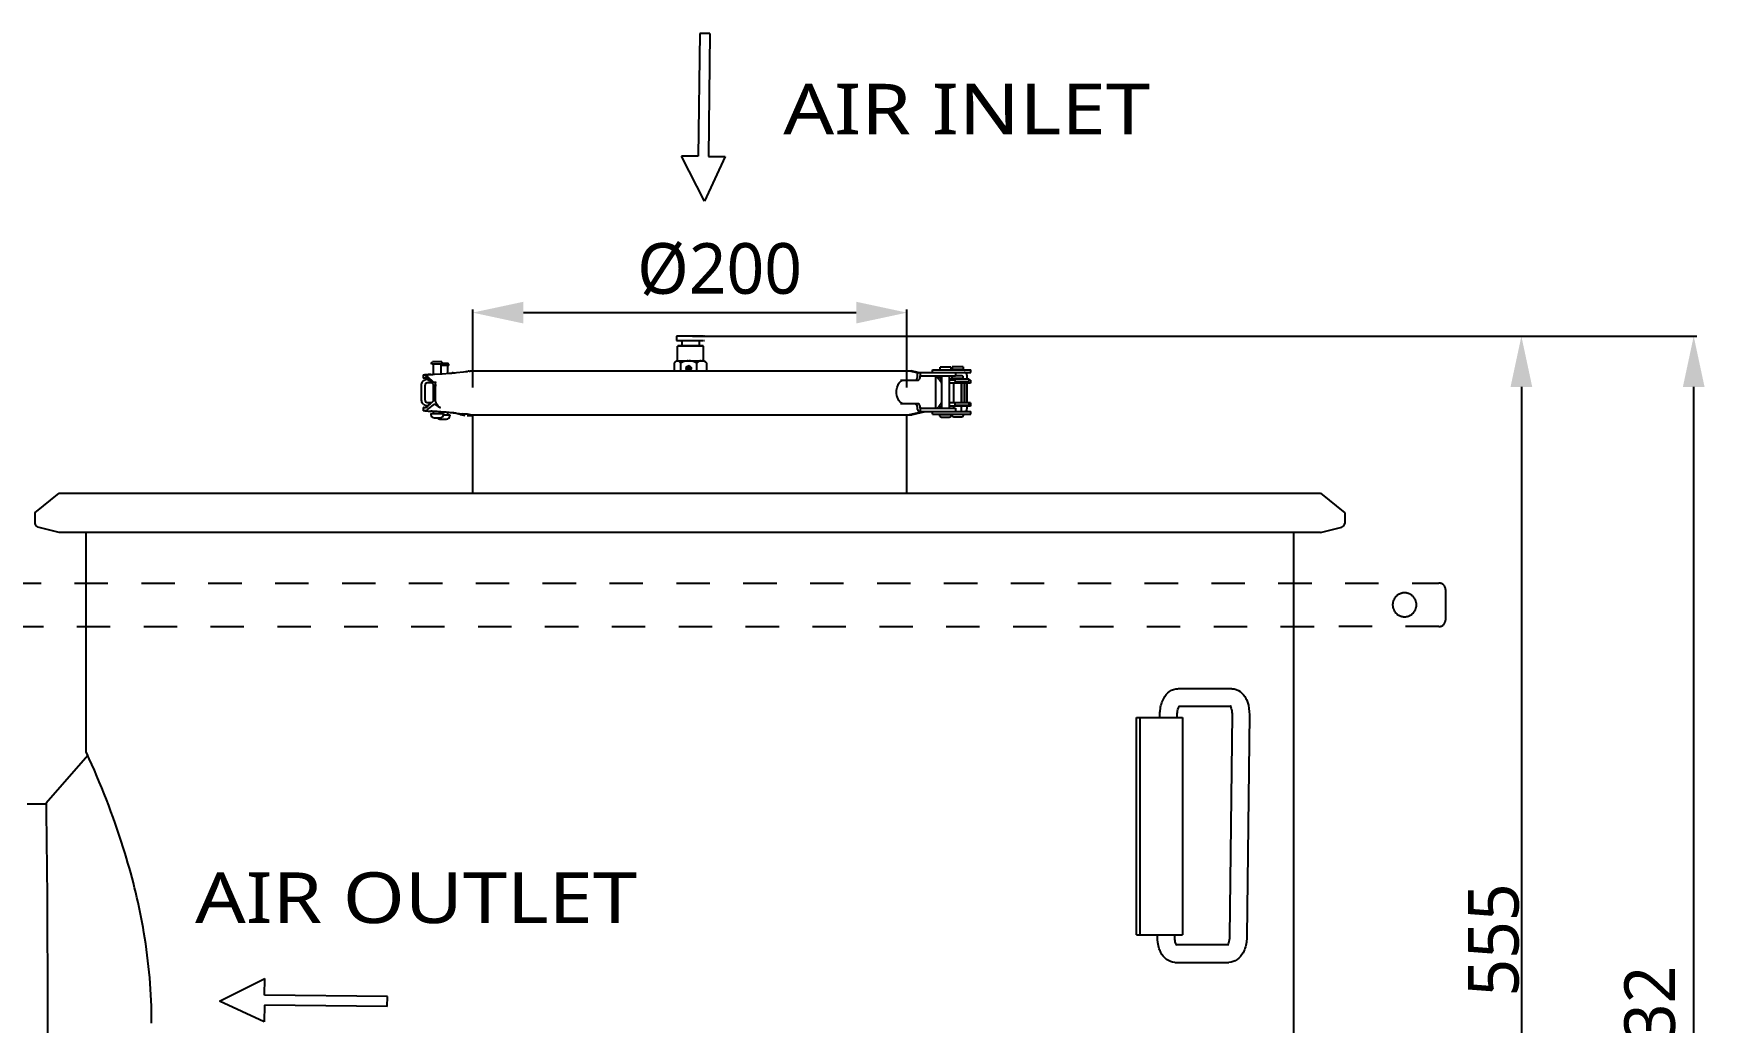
# Model space of a CAD drawing. Header units: millimetres. Extents: x 0 to 2800, y 0 to 1980.
# Drawn here: x 506 to 1276, y 464 to 919 of the extents above; entities that cross this region are included whole.
import ezdxf
from ezdxf.enums import TextEntityAlignment as Align

# ---------------------------------------------------------------- set-up
doc = ezdxf.new("R2010")
doc.units = ezdxf.units.MM
doc.header["$LTSCALE"] = 154
doc.header["$PDMODE"] = 3
doc.header["$PDSIZE"] = 8
doc.linetypes.add('DOT', pattern=[0.2, 0.1, -0.1])
doc.layers.get('0').update_dxf_attribs({"linetype": 'CONTINUOUS'})
doc.layers.get('Defpoints').update_dxf_attribs({"linetype": 'CONTINUOUS'})
doc.styles.get("Standard").update_dxf_attribs({"font": 'msjhl.ttc'})
doc.dimstyles.new('DIMSTYLE_3', dxfattribs={"dimtxt": 23.333333, "dimasz": 23.333333, "dimexe": 1.5, "dimexo": 1, "dimgap": 0.875, "dimtad": 1, "dimdsep": 46, "dimtxsty": 'Standard', "dimblk": '_FILLED', "dimblk1": '_FILLED', "dimblk2": '_FILLED', "dimcen": 0.09, "dimazin": 2, "dimtp": 0.01, "dimtm": 0.01, "dimtfac": 1, "dimtofl": 0, "dimtmove": 0, "dimatfit": 3, "dimldrblk": '_FILLED', "dimfxl": 1, "dimtolj": 1, "dimarcsym": 0})
doc.dimstyles.new('DIMSTYLE_4', dxfattribs={"dimtxt": 23.333333, "dimasz": 23.333333, "dimexe": 1.5, "dimexo": 1, "dimgap": 0.875, "dimtad": 1, "dimdec": 0, "dimdsep": 46, "dimtxsty": 'Standard', "dimblk": '_FILLED', "dimblk1": '_FILLED', "dimblk2": '_FILLED', "dimcen": 0.09, "dimazin": 2, "dimtp": 0.01, "dimtm": 0.01, "dimtfac": 1, "dimtdec": 0, "dimtofl": 0, "dimtmove": 0, "dimatfit": 3, "dimldrblk": '_FILLED', "dimfxl": 1, "dimtolj": 1, "dimarcsym": 0})

# ---------------------------------------------------------------- blocks, each defined once
blk = doc.blocks.new('_FILLED')
at = {"color": 0, "linetype": 'ByBlock'}
blk.add_solid([(0, 0), (-1, 0.214), (-1, -0.214)], dxfattribs=at)
blk = doc.blocks.new('*D108')
at = {"color": 0, "linetype": 'Continuous', "lineweight": -2}
for p, q in [((815.02, 779.49), (1272.42, 779.49)), ((1270.92, 171.02), (1270.92, 756.15)), ((1103.2, 147.69), (1272.42, 147.69))]:
    blk.add_line(p, q, dxfattribs=at)
at = {"layer": 'Defpoints', "color": 0}
for p in [(814.02, 779.49), (1270.92, 779.49), (1102.2, 147.69)]:
    blk.add_point(p, dxfattribs=at)
at = {"color": 0, "linetype": 'ByBlock', "lineweight": -2, "xscale": 23.3333333333, "yscale": 23.3333333333, "zscale": 23.3333333333}
for p, rotation in [((1270.92, 779.49), 90), ((1270.92, 147.69), 270)]:
    blk.add_blockref('_FILLED', p, dxfattribs=dict(at, rotation=rotation))
at = {"color": 0, "insert": (1238.94, 463.66), "char_height": 23.333, "attachment_point": 2, "rotation": 90, "line_spacing_factor": 0.9}
blk.add_mtext('\\A1;632', dxfattribs=at)
blk = doc.blocks.new('*D110')
at = {"color": 0, "linetype": 'Continuous', "lineweight": -2}
for p, q in [((708.59, 755.89), (708.59, 791.87)), ((731.93, 790.37), (885.26, 790.37)), ((908.59, 755.89), (908.59, 791.87))]:
    blk.add_line(p, q, dxfattribs=at)
at = {"layer": 'Defpoints', "color": 0}
for p in [(908.59, 790.37), (708.59, 754.89), (908.59, 754.89)]:
    blk.add_point(p, dxfattribs=at)
at = {"color": 0, "linetype": 'ByBlock', "lineweight": -2, "xscale": 23.3333333333, "yscale": 23.3333333333, "zscale": 23.3333333333, "rotation": 180}
blk.add_blockref('_FILLED', (708.59, 790.37), dxfattribs=at)
at = {"color": 0, "linetype": 'ByBlock', "lineweight": -2, "xscale": 23.3333333333, "yscale": 23.3333333333, "zscale": 23.3333333333}
blk.add_blockref('_FILLED', (908.59, 790.37), dxfattribs=at)
at = {"color": 0, "insert": (822.33, 822.36), "char_height": 23.333, "attachment_point": 2, "line_spacing_factor": 0.9}
blk.add_mtext('\\A1;%%c200', dxfattribs=at)
blk = doc.blocks.new('ARROW_4_BL0', base_point=(880.3, 869.29))
at = {"color": 7, "linetype": 'Continuous'}
for p, q in [((878.64, 907.94), (877.96, 851.4)), ((883.31, 907.88), (878.64, 907.94)), ((883.31, 907.88), (882.64, 851.34)), ((877.96, 851.4), (870.3, 851.49)), ((880.79, 830.65), (870.3, 851.49)), ((890.3, 851.25), (880.79, 830.65)), ((882.64, 851.34), (890.3, 851.25))]:
    blk.add_line(p, q, dxfattribs=at)
blk = doc.blocks.new('ARROW_4_BL1', base_point=(696.14, 462.89))
at = {"color": 7, "linetype": 'Continuous'}
for p, q in [((657.49, 462.4), (678.33, 472.89)), ((678.24, 465.23), (678.33, 472.89)), ((678.09, 452.89), (657.49, 462.4)), ((734.78, 464.55), (678.24, 465.23)), ((734.73, 459.88), (734.78, 464.55)), ((678.18, 460.55), (678.09, 452.89)), ((734.73, 459.88), (678.18, 460.55))]:
    blk.add_line(p, q, dxfattribs=at)
blk = doc.blocks.new('*D181')
at = {"color": 0, "linetype": 'Continuous', "lineweight": -2}
for p, q in [((809.88, 779.49), (1193.06, 779.49)), ((1191.56, 756.15), (1191.56, 246.97)), ((1094.32, 223.63), (1193.06, 223.63))]:
    blk.add_line(p, q, dxfattribs=at)
at = {"layer": 'Defpoints', "color": 0}
for p in [(808.88, 779.49), (1093.32, 223.63), (1191.56, 223.63)]:
    blk.add_point(p, dxfattribs=at)
at = {"color": 0, "linetype": 'ByBlock', "lineweight": -2, "xscale": 23.3333333333, "yscale": 23.3333333333, "zscale": 23.3333333333}
for p, rotation in [((1191.56, 779.49), 90), ((1191.56, 223.63), 270)]:
    blk.add_blockref('_FILLED', p, dxfattribs=dict(at, rotation=rotation))
at = {"color": 0, "insert": (1178.82, 501.56), "char_height": 23.3333, "attachment_point": 5, "rotation": 90}
blk.add_mtext('\\A1;\\A1;555', dxfattribs=at)

msp = doc.modelspace()

# ---------------------------------------------------------------- linework, layer by layer
at = {"linetype": 'Continuous'}
for p, q in [((802.442, 777.4856), (802.4781, 777.4856)), ((802.5034, 779.4856), (802.5034, 777.4856)), ((802.5341, 779.4856), (802.5098, 779.4856)), ((802.5098, 777.4856), (802.5341, 777.4856)), ((802.6152, 779.4856), (802.5813, 779.4856)), ((802.5813, 777.4856), (802.6152, 777.4856)), ((802.7209, 779.4856), (802.6777, 779.4856)), ((802.6777, 777.4856), (802.7209, 777.4856)), ((814.9638, 779.4856), (802.7985, 779.4856)), ((802.7985, 777.4856), (814.9638, 777.4856)), ((815.0836, 779.4856), (815.0407, 779.4856)), ((815.0407, 777.4856), (815.0836, 777.4856)), ((815.179, 779.4856), (815.1455, 779.4856)), ((815.1455, 777.4856), (815.179, 777.4856)), ((815.3145, 779.4856), (815.2534, 779.4856)), ((815.2534, 777.4856), (815.3145, 777.4856)), ((802.8784, 768.1856), (802.8784, 774.9856)), ((814.8784, 774.9856), (802.8784, 774.9856)), ((803.0785, 775.1856), (814.6784, 775.1856)), ((804.8784, 776.9856), (804.8784, 775.1856)), ((812.8784, 776.9856), (812.8784, 775.1856)), ((814.8784, 768.1856), (814.8784, 774.9856)), ((689.698, 766.9243), (689.7901, 767.3436)), ((689.698, 766.6856), (689.698, 766.9243)), ((694.6979, 766.6856), (689.7036, 766.6856)), ((689.7901, 767.3436), (690.0495, 767.6856)), ((694.3416, 767.6856), (690.0543, 767.6856)), ((690.398, 766.6856), (690.398, 762.0054)), ((690.9642, 762.0053), (694.6044, 762.249)), ((693.998, 766.6856), (693.998, 762.208)), ((697.6752, 766.0141), (694.0197, 766.0141)), ((694.6058, 767.3436), (694.3464, 767.6856)), ((694.6044, 762.249), (698.0489, 762.4839)), ((694.698, 766.9243), (694.6058, 767.3436)), ((697.3221, 767.0141), (694.6782, 767.0141)), ((694.698, 766.6856), (694.698, 766.9243)), ((696.9752, 766.0141), (696.9752, 762.4839)), ((697.5831, 766.6721), (697.3236, 767.0141)), ((697.6752, 766.2529), (697.5831, 766.6721)), ((697.6752, 766.0141), (697.6752, 766.2529)), ((697.8203, 762.47), (698.7319, 762.5441)), ((698.8207, 762.5351), (699.0237, 762.5484)), ((699.5684, 762.6165), (705.8453, 763.3027)), ((705.646, 763.2825), (705.481, 763.263)), ((705.8453, 763.3027), (705.9863, 763.3085)), ((707.5289, 763.4982), (910.9359, 763.4982)), ((801.4314, 767.1861), (801.4314, 763.4982)), ((802.5729, 768.1856), (815.384, 768.1856)), ((804.3486, 767.1861), (804.3486, 763.4982)), ((811.7956, 763.4982), (811.7956, 767.1861)), ((815.384, 768.1856), (815.9327, 767.6369)), ((816.3254, 767.1861), (816.3254, 763.4982)), ((909.6404, 763.4982), (913.7418, 762.5843)), ((913.7824, 762.779), (910.5265, 763.4982)), ((913.9247, 762.8407), (937.9866, 762.8407)), ((914.7437, 762.8292), (914.7437, 761.3292)), ((920.2904, 762.8292), (920.2904, 764.0407)), ((920.2904, 764.0407), (937.9866, 764.0407)), ((923.7904, 765.1907), (923.7904, 764.0907)), ((928.144, 765.2407), (923.8819, 765.2407)), ((928.7903, 765.1907), (928.144, 765.2407)), ((928.7904, 765.1907), (928.7904, 764.0907)), ((929.5718, 765.4407), (929.4866, 765.3907)), ((929.4866, 765.3907), (929.4866, 764.2907)), ((929.5718, 764.2407), (929.4866, 764.2907)), ((933.5501, 765.4407), (929.5718, 765.4407)), ((933.5501, 764.2407), (929.5718, 764.2407)), ((930.9608, 762.8407), (930.9608, 761.3292)), ((934.4866, 765.3907), (933.5501, 765.4407)), ((934.4866, 764.2907), (933.5501, 764.2407)), ((934.4866, 765.3907), (934.4866, 764.2907)), ((937.9866, 762.8407), (937.9866, 764.0407)), ((685.0446, 750.0356), (685.0446, 757.0356)), ((685.947, 760.1403), (685.947, 761.7403)), ((686.0658, 761.7356), (686.7063, 761.7356)), ((686.6758, 760.1356), (686.0658, 760.1356)), ((686.6322, 750.0356), (686.6322, 757.0356)), ((686.755, 761.7359), (686.7063, 761.7356)), ((691.4664, 756.2356), (687.4138, 760.4608)), ((687.5605, 761.1228), (690.6726, 758.1432)), ((688.6884, 758.9358), (687.6203, 759.6588)), ((689.8468, 758.0356), (687.6245, 758.0356)), ((689.2552, 761.8926), (688.7791, 761.8632)), ((690.398, 757.3496), (690.398, 749.6313)), ((691.4389, 758.2029), (691.4343, 758.4346)), ((691.4664, 750.4273), (691.4664, 756.4438)), ((905.6476, 759.3292), (913.829, 759.3292)), ((913.4622, 761.3292), (913.4622, 761.8292)), ((915.5406, 761.3292), (930.9608, 761.3292)), ((921.7317, 760.8292), (921.7317, 746.8292)), ((922.1245, 760.9364), (921.7726, 761.0141)), ((924.5404, 761.3292), (924.5404, 746.3292)), ((928.0404, 761.3292), (928.0404, 746.3292)), ((928.0404, 759.8407), (937.1127, 759.8407)), ((930.5826, 759.3163), (928.0404, 759.3163)), ((937.8003, 757.8163), (928.0404, 757.8163)), ((929.3003, 761.1907), (929.3003, 760.0907)), ((929.355, 760.0407), (929.3003, 760.0907)), ((933.9055, 760.0407), (929.355, 760.0407)), ((930.0503, 757.8163), (930.0503, 749.0407)), ((930.5826, 759.3163), (930.5826, 758.6407)), ((930.5826, 758.6407), (937.1375, 758.6407)), ((933.9055, 761.2407), (931.0372, 761.2407)), ((933.5503, 757.8163), (933.5503, 749.0407)), ((933.7366, 757.8163), (933.7366, 749.0407)), ((934.3003, 761.1907), (933.9055, 761.2407)), ((934.3003, 760.0907), (933.9055, 760.0407)), ((934.3003, 761.1907), (934.3003, 760.0907)), ((934.9881, 757.8163), (934.9881, 749.0407)), ((936.1343, 749.4296), (936.1343, 757.8163)), ((936.1884, 761.6407), (936.1884, 759.8407)), ((936.1884, 757.8163), (936.1884, 749.0407)), ((937.8003, 759.3163), (937.1349, 759.3163)), ((937.1375, 759.8407), (937.1375, 758.6407)), ((937.8003, 759.3163), (937.8003, 757.8163)), ((685.9401, 745.1309), (685.9401, 746.7309)), ((686.0589, 746.7356), (686.7029, 746.7356)), ((687.4755, 747.1625), (689.3579, 748.6109)), ((691.4664, 750.6356), (687.4986, 746.9062)), ((687.4986, 746.9062), (687.4986, 746.7512)), ((687.6245, 749.0356), (689.7641, 749.0356)), ((690.8121, 748.2121), (687.6264, 745.6936)), ((913.829, 748.3292), (905.6476, 748.3292)), ((928.0404, 749.0407), (937.1369, 749.0407)), ((930.5826, 748.8163), (928.0404, 748.8163)), ((937.8003, 747.3163), (928.0404, 747.3163)), ((930.0503, 747.3163), (930.0503, 746.3292)), ((930.5826, 748.8163), (930.5826, 747.8407)), ((930.5826, 747.8407), (937.1375, 747.8407)), ((933.5503, 747.3163), (933.5503, 744.8407)), ((936.1884, 747.3163), (936.1884, 746.0407)), ((937.8003, 748.8163), (937.1349, 748.8163)), ((937.1375, 749.0407), (937.1375, 747.8407)), ((937.8003, 748.8163), (937.8003, 747.3163)), ((686.6929, 745.1356), (686.0589, 745.1356)), ((689.298, 743.9856), (689.298, 743.4856)), ((689.298, 743.9856), (695.0863, 743.9856)), ((690.398, 745.0096), (690.398, 743.9856)), ((690.798, 741.9856), (693.598, 741.9856)), ((693.7752, 741.3141), (696.5666, 741.3141)), ((693.998, 744.6634), (693.998, 743.9856)), ((695.083, 743.3141), (698.0553, 743.3141)), ((695.098, 743.9856), (695.098, 743.4856)), ((697.8229, 744.3963), (696.9272, 744.4632)), ((696.9752, 744.4632), (696.9752, 743.3141)), ((698.0752, 743.3141), (698.0752, 742.8141)), ((698.2677, 744.3732), (699.0609, 744.3184)), ((699.6104, 744.2435), (704.1144, 743.7139)), ((702.7521, 743.5318), (701.0167, 743.9271)), ((708.2673, 742.8814), (706.0874, 742.8814)), ((707.5257, 743.3729), (910.8323, 743.3729)), ((708.2815, 742.8849), (708.2673, 742.8814)), ((708.2827, 743.3729), (708.2827, 742.8846)), ((708.5921, 707.2369), (708.5921, 743.3729)), ((908.592, 707.2369), (908.592, 743.3729)), ((915.8891, 744.7653), (909.6404, 743.3729)), ((910.5265, 743.3729), (917.1195, 744.8292)), ((913.4622, 745.8292), (913.4622, 746.3292)), ((914.3165, 744.8292), (937.9866, 744.8407)), ((914.7437, 746.3292), (914.7437, 744.8292)), ((915.5406, 746.3292), (930.9608, 746.3292)), ((920.2904, 743.6407), (920.2904, 744.8292)), ((920.2904, 743.6407), (937.9866, 743.6407)), ((923.5404, 743.2407), (923.5404, 743.3907)), ((923.6361, 743.4407), (928.9703, 743.4407)), ((924.5404, 742.2407), (928.0403, 742.2407)), ((928.9703, 743.4407), (929.0403, 743.3907)), ((929.0404, 743.2407), (929.0404, 743.3907)), ((929.2366, 743.4407), (929.2366, 743.5907)), ((930.2525, 742.4407), (933.7208, 742.4407)), ((930.9608, 746.3292), (930.9608, 744.8407)), ((933.5503, 746.3384), (933.8969, 746.3407)), ((934.7366, 743.4407), (934.7366, 743.5907)), ((937.9866, 743.6407), (937.9866, 744.8407)), ((518.1004, 707.2369), (1099.0838, 707.2369)), ((506.9921, 698.1221), (506.9921, 693.3413)), ((1110.1921, 698.1221), (1110.1921, 693.3413)), ((518.1004, 689.1343), (508.3514, 691.5961)), ((1099.0838, 689.1343), (518.1004, 689.1343)), ((530.5921, 588.1856), (530.5921, 689.1856)), ((1086.5921, 689.1856), (1086.5921, 241.6856)), ((1099.0838, 689.1343), (1108.8328, 691.5961)), ((1058.2173, 617.2364), (1033.4174, 617.2364)), ((1034.0259, 609.2371), (1058.1269, 609.2371)), ((1014.2943, 603.973), (1035.4392, 603.973)), ((1014.2943, 503.973), (1014.2943, 603.973)), ((1015.9275, 503.973), (1015.9275, 603.973)), ((1025.0461, 603.9782), (1025.0608, 605.2826)), ((1033.0465, 603.973), (1033.0603, 605.1923)), ((1035.4392, 603.973), (1035.4392, 503.973)), ((1058.3032, 605.2826), (1057.1509, 503.2917)), ((1066.3027, 605.1923), (1065.1503, 503.2013)), ((531.3867, 586.4341), (512.0907, 564.5068)), ((530.6827, 587.9932), (530.5921, 588.1856)), ((531.402, 586.4), (530.5921, 588.1856)), ((531.402, 586.4), (530.9532, 587.398)), ((503.465, 564.1856), (512.0907, 564.1856)), ((512.0907, 564.5068), (512.1054, 563.6373)), ((1014.2943, 503.973), (1035.4392, 503.973)), ((1023.9085, 503.2917), (1023.9164, 503.991)), ((1031.908, 503.2013), (1031.9167, 503.973)), ((1056.8842, 499.2468), (1032.7357, 499.2468)), ((1031.9939, 491.2475), (1056.7938, 491.2475))]:
    msp.add_line(p, q, dxfattribs=at)
for p, q in [((506.9921, 698.1221), (518.1004, 707.2369)), ((1099.0838, 707.2369), (1110.1921, 698.1221))]:
    msp.add_line(p, q)
at = {"linetype": 'DOT'}
for p, q in [((463.6193, 665.8563), (1153.6105, 665.8563)), ((1156.6104, 662.8563), (1156.6104, 648.8563)), ((495.4688, 645.8563), (1096.5921, 645.8563)), ((1153.6105, 645.8563), (1096.5921, 645.8563))]:
    msp.add_line(p, q, dxfattribs=at)
at = {"linetype": 'Continuous'}
for points in [[(698.7319, 762.5441), (699.6743, 762.6322), (700.5104, 762.7195)], [(688.7791, 761.8632), (688.0489, 761.8241), (687.3184, 761.7921), (686.5877, 761.7672), (686.3329, 761.7602)], [(687.4138, 760.4608), (687.426, 760.4904), (687.439, 760.5127), (687.4528, 760.5275), (687.4673, 760.5349), (687.4825, 760.5349), (687.4986, 760.5275)], [(687.4503, 761.2343), (687.4622, 761.2216), (687.4743, 761.209), (687.4863, 761.1964), (687.4985, 761.184), (687.5108, 761.1716), (687.5231, 761.1593), (687.5355, 761.1471), (687.548, 761.1349)], [(687.2133, 746.7713), (687.2194, 746.7735), (687.2317, 746.778)], [(687.2317, 746.778), (687.2825, 746.7952), (687.3082, 746.8047), (687.327, 746.8133), (687.3422, 746.8217), (687.3537, 746.83)], [(687.4755, 747.1625), (687.4593, 747.1497), (687.4432, 747.1369), (687.4273, 747.1239), (687.4115, 747.1109), (687.3959, 747.0979), (687.3804, 747.0847), (687.3651, 747.0715), (687.3499, 747.0582)], [(687.3537, 746.83), (687.3778, 746.8329), (687.3999, 746.838), (687.4201, 746.8451), (687.4391, 746.8559), (687.456, 746.8688), (687.468, 746.8789), (687.4739, 746.8846), (687.4748, 746.8874), (687.4705, 746.8874)], [(688.8809, 748.2055), (688.9667, 748.2846), (689.106, 748.4069), (689.2515, 748.5273), (689.3579, 748.6109)], [(936.1289, 749.3323), (936.1297, 749.3106), (936.13, 749.2887), (936.1297, 749.2665), (936.1289, 749.2438), (936.1276, 749.2208), (936.1258, 749.1987), (936.1237, 749.1776), (936.1212, 749.1574), (936.1182, 749.1379)], [(686.5877, 745.1039), (687.3184, 745.0791), (688.0489, 745.0471)], [(687.6075, 745.6786), (687.5887, 745.6633), (687.57, 745.6479), (687.5515, 745.6323), (687.5332, 745.6166), (687.515, 745.6007), (687.4969, 745.5847), (687.4791, 745.5685), (687.4613, 745.5522)], [(688.0489, 745.0471), (688.7791, 745.0079), (689.2869, 744.9765)], [(701.0502, 744.0742), (699.9661, 744.1955), (698.8768, 744.3044), (697.8229, 744.3963)]]:
    msp.add_lwpolyline(points, dxfattribs=at)
for centre, radius, start, end in [((804.3784, 776.9856), 0.5, 0, 45), ((813.3784, 776.9856), 0.5, 135, 180), ((706.3203, 758.0663), 5.259, 97.3655649, 98.7582315), ((711.0387, 735.7293), 28.0128, 98.9446957, 99.7248305), ((709.6394, 744.5772), 19.055, 98.4186919, 98.924776), ((708.9245, 749.4127), 14.1669, 97.799152, 98.4217359), ((805.9896, 763.6485), 5.7699, 139.7681888, 142.1845978), ((805.0639, 764.4322), 4.557, 136.8918132, 139.7742618), ((804.4999, 764.9568), 3.7868, 134.9576727, 136.8547465), ((804.2032, 765.2532), 3.3674, 133.4178569, 134.9486028), ((810.2528, 755.4727), 13.1173, 115.6261255, 116.7502472), ((808.5874, 764.6785), 1.1928, 188.0402138, 196.7101238), ((808.0716, 761.8386), 6.3531, 92.5021729, 95.8550459), ((808.0708, 764.7124), 1.1232, 78.863687, 89.9342823), ((816.4156, 761.6162), 7.2366, 127.2682363, 129.6741875), ((814.058, 765.801), 2.3907, 80.4377155, 85.8834483), ((811.7673, 763.6485), 5.7699, 37.8154022, 40.2318112), ((914.4287, 761.9236), 0.9427, 134.4682758, 144.610923), ((934.9884, 761.6407), 1.2, 0, 90), ((687.6279, 757.0664), 2.5692, 94.4608219, 112.5135225), ((687.1604, 761.3262), 0.7176, 231.9092039, 235.2507153), ((684.65, 756.4338), 4.3655, 50.7023947, 52.0696511), ((684.8476, 758.8266), 3.5456, 42.7717662, 45.1528341), ((689.192, 761.9831), 2.8056, 230.6954717, 233.0145972), ((652.3687, 1330.132), 569.4353, 273.52948, 273.7140814), ((689.3093, 762.1392), 3.0009, 233.0194883, 235.7482154), ((712.3371, 760.0297), 20.9636, 184.3638822, 184.8465727), ((623.7999, 756.058), 67.6687, 0.8331228, 1.0564361), ((644.7433, 756.3501), 46.7232, 0.1149103, 0.8483905), ((909.1465, 761.3296), 4.3157, 357.8414709, 359.9948503), ((911.6668, 761.1756), 3.0804, 348.305501, 353.5444341), ((920.131, 756.4883), 4.5616, 44.9295024, 69.4356416), ((921.1342, 756.4612), 4.5831, 45.2155314, 77.4910742), ((921.5921, 756.4438), 4.6, 51.7915222, 77.5925815), ((687.6209, 749.9919), 2.5554, 224.7796509, 247.4037123), ((909.2112, 746.3338), 4.2509, 359.9382255, 9.3332485), ((920.144, 750.3595), 4.5353, 297.2703119, 308.4603819), ((921.1342, 750.4101), 4.5832, 295.4004075, 318.0973082), ((921.5921, 750.4273), 4.6, 296.88153, 308.2141886), ((686.6862, 740.2964), 4.8392, 88.8888033, 89.9206451), ((685.73, 747.3209), 2.4726, 305.9407133, 308.5589813), ((685.4741, 747.6425), 2.8836, 308.551539, 310.9856275), ((685.2348, 747.9185), 3.2488, 310.9796952, 313.2664397), ((690.798, 743.4856), 1.5, 180, 270), ((492.1638, -2257.0076), 3008.449, 86.0917395, 86.2195438), ((693.7752, 742.8141), 1.5, 213.6686288, 270), ((693.598, 743.4856), 1.5, 270, 0), ((696.5752, 742.8141), 1.5, 270, 0), ((924.5404, 743.2407), 1, 180, 270), ((928.0404, 743.2407), 1, 270, 0), ((930.2366, 743.4407), 1, 180, 270), ((933.7366, 743.4407), 1, 270, 0), ((934.9884, 746.0407), 1.2, 270, 0), ((508.7921, 693.3413), 1.8, 180, 255.8276623), ((1108.3921, 693.3413), 1.8, 284.1723377, 0), ((1054.971, 607.717), 2.9305, 27.2429712, 31.3366002), ((1050.8637, 606.0341), 7.379, 13.7500012, 16.9324557), ((118.8134, 400.276), 452.6273, 24.087057, 24.2807419)]:
    msp.add_arc(centre, radius, start, end, dxfattribs=at)
at = {"linetype": 'DOT'}
for centre, start, end in [((1153.6104, 662.8563), 0.001256, 89.9980078), ((1153.6104, 648.8564), 270.0019922, 359.998744)]:
    msp.add_arc(centre, 3.0001, start, end, dxfattribs=at)
at = {"linetype": 'Continuous'}
msp.add_ellipse((704.1028, 743.2934), major_axis=(2, -0.409), ratio=0.0245271, start_param=-2.30724727, end_param=-1.13082877, dxfattribs=at)
for points in [[(689.2554, 761.8927), (689.8259, 761.9297), (690.3964, 761.9675), (690.9669, 762.0054)], [(802.7811, 768.1856), (802.4444, 768.1483), (802.1349, 767.9319), (801.8887, 767.6991)], [(803.7397, 767.8329), (803.5281, 768.0062), (803.2707, 768.1555), (802.9989, 768.1856)], [(804.3486, 767.1861), (804.1669, 767.4199), (803.9688, 767.6453), (803.7397, 767.8329)], [(807.4235, 768.1585), (806.4384, 768.0578), (805.4725, 767.7279), (804.5796, 767.2997)], [(807.445, 764.3356), (807.5785, 763.9521), (807.9728, 763.6085), (808.3743, 763.5481)], [(810.628, 767.699), (809.8999, 767.9687), (809.1258, 768.1519), (808.3501, 768.1856)], [(808.8741, 765.495), (808.6277, 765.2442), (808.5004, 764.8343), (808.5608, 764.488)], [(808.5608, 764.488), (808.6001, 764.2623), (808.7135, 764.0396), (808.8741, 763.8762)], [(811.7956, 767.1861), (811.416, 767.3774), (811.0267, 767.5514), (810.628, 767.699)], [(812.9759, 767.9468), (812.6398, 767.7984), (812.3261, 767.5974), (812.0335, 767.3752)], [(813.8915, 768.1856), (813.5769, 768.1631), (813.2644, 768.0742), (812.9759, 767.9468)], [(816.3254, 767.1861), (815.7843, 767.6344), (815.1481, 768.0422), (814.4551, 768.1585)], [(913.4622, 761.8292), (913.4622, 762.0526), (913.5306, 762.2876), (913.6602, 762.4695)], [(913.7683, 762.5963), (913.9102, 762.7352), (914.118, 762.8292), (914.3165, 762.8292)], [(687.1947, 760.5257), (687.0407, 760.581), (686.8857, 760.6431), (686.7513, 760.7366)], [(687.1592, 761.5133), (687.0528, 761.6024), (686.939, 761.6987), (686.8038, 761.7301)], [(691.4343, 758.4346), (691.2304, 758.2548), (690.8693, 757.9556), (690.6727, 758.1432)], [(691.5239, 757.4072), (691.4948, 757.6906), (691.4724, 757.9747), (691.4485, 758.2586)], [(691.5793, 756.9604), (691.5583, 757.109), (691.5393, 757.2579), (691.5239, 757.4072)], [(691.6594, 756.4438), (691.6298, 756.6155), (691.6037, 756.7878), (691.5793, 756.9604)], [(913.3424, 760.3327), (913.4126, 760.6046), (913.4485, 760.8864), (913.4591, 761.1671)], [(913.829, 759.3292), (914.0359, 759.3292), (914.2304, 759.5021), (914.3447, 759.6745)], [(914.3447, 759.6745), (914.5177, 759.9356), (914.6197, 760.2444), (914.6832, 760.5512)], [(914.7148, 760.8362), (914.7535, 760.9962), (914.7437, 761.1646), (914.7437, 761.3292)], [(914.7636, 760.995), (914.9155, 761.2325), (915.2586, 761.3292), (915.5406, 761.3292)], [(923.3577, 759.712), (923.9193, 759.149), (924.3414, 758.4117), (924.546, 757.6432)], [(685.8, 748.1973), (685.3335, 748.6676), (685.0446, 749.3731), (685.0446, 750.0356)], [(687.6245, 747.4356), (687.2895, 747.4356), (686.9484, 747.5041), (686.6391, 747.6327)], [(687.3499, 747.0582), (687.2452, 746.9657), (687.137, 746.8748), (687.0164, 746.8042)], [(691.7207, 748.9305), (691.5537, 749.4082), (691.4658, 749.9212), (691.4664, 750.4273)], [(914.6628, 747.0896), (914.635, 747.2585), (914.5982, 747.427), (914.5421, 747.5887)], [(914.7437, 746.3292), (914.7437, 746.4939), (914.7535, 746.6623), (914.7148, 746.8223)], [(914.7636, 746.6633), (914.9156, 746.4259), (915.2587, 746.3292), (915.5406, 746.3292)], [(924.546, 749.2281), (924.2982, 748.297), (923.7192, 747.4076), (922.9648, 746.8082)], [(687.1812, 745.3191), (687.062, 745.2328), (686.9272, 745.132), (686.7801, 745.1347)], [(690.5214, 744.8951), (690.1108, 744.9223), (689.7001, 744.9492), (689.2894, 744.9759)], [(705.2238, 743.5996), (704.8533, 743.6299), (704.4836, 743.6705), (704.1144, 743.7139)], [(705.9823, 743.558), (705.7291, 743.5633), (705.4762, 743.5791), (705.2238, 743.5996)], [(913.4622, 745.8292), (913.4622, 745.5541), (913.5714, 745.2551), (913.7679, 745.0625)], [(913.7679, 745.0625), (913.9098, 744.9234), (914.1178, 744.8292), (914.3165, 744.8292)], [(1033.8819, 608.9959), (1033.9574, 609.1359), (1034.0421, 609.272), (1034.1416, 609.396)], [(1057.5764, 609.0585), (1057.7204, 608.7797), (1057.8311, 608.4833), (1057.9228, 608.1832)]]:
    msp.add_open_spline(points, degree=3, dxfattribs=at)
for points, knots in [([(699.2499, 762.5806), (699.2172, 762.5763), (699.1623, 762.568), (699.1074, 762.5569), (699.0862, 762.549)], [0, 0, 0, 0, 0.59271187, 1, 1, 1, 1]), ([(699.5684, 762.6165), (699.5127, 762.6104), (699.4065, 762.5993), (699.3003, 762.5873), (699.2499, 762.5806)], [0, 0, 0, 0, 0.52437114, 1, 1, 1, 1]), ([(705.6461, 763.2819), (705.6795, 763.2862), (705.7459, 763.294), (705.8124, 763.3002), (705.8453, 763.3027)], [0, 0, 0, 0, 0.50557395, 1, 1, 1, 1]), ([(705.9863, 763.3085), (706.0416, 763.3104), (706.1459, 763.3135), (706.2508, 763.331), (706.2965, 763.3493)], [0, 0, 0, 0, 0.52902328, 1, 1, 1, 1]), ([(707.0021, 763.4485), (707.0478, 763.4548), (707.1341, 763.4661), (707.2206, 763.4761), (707.2612, 763.4804)], [0, 0, 0, 0, 0.53081732, 1, 1, 1, 1]), ([(707.2612, 763.4804), (707.3117, 763.4857), (707.4008, 763.4939), (707.4902, 763.4982), (707.5289, 763.4982)], [0, 0, 0, 0, 0.56797882, 1, 1, 1, 1]), ([(808.0721, 763.5356), (807.7806, 763.5356), (807.1723, 763.7868), (806.8101, 764.6856), (807.1723, 765.5844), (807.7806, 765.8356), (808.0721, 765.8356)], [0, 0, 0, 0, 0.24935653, 0.50000121, 0.75064602, 1, 1, 1, 1]), ([(808.2868, 765.8135), (808.014, 765.7584), (807.487, 765.4085), (807.3661, 764.7949), (807.4063, 764.5117)], [0, 0, 0, 0, 0.49314885, 1, 1, 1, 1]), ([(808.5063, 765.6856), (808.0692, 765.6856), (807.1183, 764.8405), (807.8619, 763.8103), (808.2901, 763.7107)], [0, 0, 0, 0, 0.49852553, 1, 1, 1, 1]), ([(808.7941, 763.7963), (808.4743, 763.9566), (807.9816, 764.7227), (808.5185, 765.4569), (808.8468, 765.5995)], [0, 0, 0, 0, 0.49985648, 1, 1, 1, 1]), ([(808.2878, 765.8144), (808.7631, 765.7213), (809.6557, 764.6974), (808.7784, 763.6603), (808.3045, 763.5601)], [0, 0, 0, 0, 0.49997685, 1, 1, 1, 1]), ([(685.0446, 757.0356), (685.0446, 757.5389), (685.3475, 758.5663), (686.1768, 759.2463), (686.6395, 759.4386)], [0, 0, 0, 0, 0.50106739, 1, 1, 1, 1]), ([(685.9933, 761.7466), (685.9817, 761.7457), (685.9715, 761.7413), (685.947, 761.7443), (685.947, 761.7403)], [0, 0, 0, 0, 0.74453244, 1, 1, 1, 1]), ([(685.947, 761.7403), (685.947, 761.7303), (686.011, 761.7469), (686.0361, 761.7356), (686.0658, 761.7356)], [0, 0, 0, 0, 0.25184518, 1, 1, 1, 1]), ([(685.947, 760.1403), (685.947, 760.1443), (685.9715, 760.1412), (685.9817, 760.1457), (685.9933, 760.1466)], [0, 0, 0, 0, 0.25544835, 1, 1, 1, 1]), ([(686.0658, 760.1356), (686.0361, 760.1356), (686.011, 760.1468), (685.947, 760.1303), (685.947, 760.1403)], [0, 0, 0, 0, 0.74815422, 1, 1, 1, 1]), ([(687.6245, 758.0356), (687.371, 758.0356), (686.8419, 757.8205), (686.6322, 757.2904), (686.6322, 757.0356)], [0, 0, 0, 0, 0.4986329, 1, 1, 1, 1]), ([(686.6758, 760.1356), (686.6974, 760.1356), (686.7522, 760.1357), (686.807, 760.1375), (686.8401, 760.1388)], [0, 0, 0, 0, 0.39494831, 1, 1, 1, 1]), ([(686.8038, 761.7301), (686.7955, 761.732), (686.7793, 761.735), (686.7629, 761.736), (686.755, 761.7359)], [0, 0, 0, 0, 0.52081746, 1, 1, 1, 1]), ([(686.8256, 760.1377), (686.8601, 760.1385), (687.0518, 760.0979), (687.2089, 759.9741), (687.3334, 759.8772)], [0, 0, 0, 0, 0.1792769, 1, 1, 1, 1]), ([(687.348, 761.3404), (687.3165, 761.3716), (687.2548, 761.4307), (687.1906, 761.487), (687.1592, 761.5133)], [0, 0, 0, 0, 0.51972495, 1, 1, 1, 1]), ([(687.1947, 760.5257), (687.2159, 760.518), (687.2605, 760.5056), (687.305, 760.4927), (687.3273, 760.4846)], [0, 0, 0, 0, 0.48746904, 1, 1, 1, 1]), ([(687.3273, 760.4846), (687.3356, 760.4815), (687.3523, 760.4749), (687.3686, 760.4674), (687.3768, 760.4632)], [0, 0, 0, 0, 0.48990058, 1, 1, 1, 1]), ([(904.4773, 750.5637), (904.2498, 751.0522), (903.5723, 753.1654), (903.7708, 755.5779), (904.4775, 757.0952)], [0, 0, 0, 0, 0.24352504, 1, 1, 1, 1]), ([(904.4775, 757.0952), (904.6324, 757.4276), (905.2052, 758.4585), (906.3434, 759.3292), (907.1757, 759.3292)], [0, 0, 0, 0, 0.30584843, 1, 1, 1, 1]), ([(912.5492, 759.3292), (912.6319, 759.3292), (913.0757, 759.482), (913.2519, 759.9819), (913.3424, 760.3327)], [0, 0, 0, 0, 0.18592122, 1, 1, 1, 1]), ([(914.7148, 760.8362), (914.7148, 760.8644), (914.7237, 760.9207), (914.7486, 760.9716), (914.7636, 760.995)], [0, 0, 0, 0, 0.50428314, 1, 1, 1, 1]), ([(685.9401, 746.7309), (685.94, 746.7409), (686.0041, 746.7243), (686.0292, 746.7356), (686.0589, 746.7356)], [0, 0, 0, 0, 0.25183372, 1, 1, 1, 1]), ([(685.9864, 746.7247), (685.9748, 746.7255), (685.9646, 746.73), (685.9401, 746.7269), (685.9401, 746.7309)], [0, 0, 0, 0, 0.74460543, 1, 1, 1, 1]), ([(686.1204, 746.7177), (686.0944, 746.7187), (686.0497, 746.7207), (686.0051, 746.7233), (685.9864, 746.7247)], [0, 0, 0, 0, 0.5814955, 1, 1, 1, 1]), ([(686.6322, 750.0356), (686.6322, 749.7807), (686.8419, 749.2507), (687.371, 749.0356), (687.6245, 749.0356)], [0, 0, 0, 0, 0.50137515, 1, 1, 1, 1]), ([(686.7029, 746.7356), (686.7196, 746.7356), (686.7562, 746.7353), (686.7928, 746.7347), (686.8127, 746.7343)], [0, 0, 0, 0, 0.45828059, 1, 1, 1, 1]), ([(686.7462, 746.543), (686.7413, 746.5401), (686.7315, 746.5342), (686.7221, 746.5275), (686.7177, 746.524)], [0, 0, 0, 0, 0.50431509, 1, 1, 1, 1]), ([(686.9513, 746.7727), (686.9173, 746.7187), (686.8647, 746.6271), (686.7806, 746.5633), (686.7462, 746.543)], [0, 0, 0, 0, 0.61527599, 1, 1, 1, 1]), ([(686.9573, 746.7727), (686.9326, 746.7609), (686.8857, 746.7421), (686.8354, 746.7339), (686.8127, 746.7343)], [0, 0, 0, 0, 0.54661536, 1, 1, 1, 1]), ([(687.1595, 746.7512), (687.1235, 746.7373), (687.0517, 746.7044), (686.9725, 746.7434), (686.9513, 746.7727)], [0, 0, 0, 0, 0.51618861, 1, 1, 1, 1]), ([(687.0164, 746.8042), (687.0065, 746.7984), (686.987, 746.7874), (686.9671, 746.7773), (686.9573, 746.7727)], [0, 0, 0, 0, 0.51517986, 1, 1, 1, 1]), ([(690.8121, 748.2121), (691.0139, 748.3696), (691.6507, 747.9227), (692.4785, 747.2991), (693.2911, 746.7915), (693.8193, 746.4982)], [0, 0, 0, 0, 0.22021032, 0.48033811, 1, 1, 1, 1]), ([(693.8193, 746.4982), (693.5995, 746.6203), (692.6929, 747.2132), (691.9951, 748.1454), (691.7207, 748.9305)], [0, 0, 0, 0, 0.23211625, 1, 1, 1, 1]), ([(907.1757, 748.3292), (906.921, 748.3292), (905.7078, 748.5875), (904.8792, 749.7009), (904.4773, 750.5637)], [0, 0, 0, 0, 0.21107752, 1, 1, 1, 1]), ([(913.4059, 747.0232), (913.3803, 747.1778), (913.2742, 747.6411), (913.0263, 748.1698), (912.7173, 748.2952)], [0, 0, 0, 0, 0.3196446, 1, 1, 1, 1]), ([(914.5421, 747.5887), (914.5046, 747.6965), (914.3718, 748.0105), (914.0671, 748.3292), (913.829, 748.3292)], [0, 0, 0, 0, 0.32400271, 1, 1, 1, 1]), ([(914.7003, 746.8159), (914.6951, 746.862), (914.6838, 746.9535), (914.6702, 747.0446), (914.6628, 747.0896)], [0, 0, 0, 0, 0.50440463, 1, 1, 1, 1]), ([(914.7148, 746.8223), (914.7148, 746.7941), (914.7237, 746.7377), (914.7487, 746.6867), (914.7636, 746.6633)], [0, 0, 0, 0, 0.50428108, 1, 1, 1, 1]), ([(686.0589, 745.1356), (686.0292, 745.1356), (686.0041, 745.1243), (685.94, 745.1409), (685.9401, 745.1309)], [0, 0, 0, 0, 0.74816588, 1, 1, 1, 1]), ([(685.9401, 745.1309), (685.9401, 745.1269), (685.9646, 745.13), (685.9748, 745.1255), (685.9864, 745.1247)], [0, 0, 0, 0, 0.25538332, 1, 1, 1, 1]), ([(699.6105, 744.2435), (699.4695, 744.2601), (699.3044, 744.275), (699.1382, 744.31), (699.1159, 744.3217)], [0, 0, 0, 0, 0.84930001, 1, 1, 1, 1]), ([(706.2584, 743.5388), (706.2141, 743.5454), (706.1191, 743.556), (706.0232, 743.5525), (705.973, 743.5467)], [0, 0, 0, 0, 0.46969275, 1, 1, 1, 1]), ([(706.3311, 743.527), (706.319, 743.5291), (706.2948, 743.5332), (706.2706, 743.537), (706.2584, 743.5388)], [0, 0, 0, 0, 0.498192, 1, 1, 1, 1]), ([(707.5257, 743.3729), (707.4643, 743.3729), (707.0631, 743.4019), (706.6666, 743.4699), (706.3311, 743.527)], [0, 0, 0, 0, 0.15275474, 1, 1, 1, 1]), ([(1026.8398, 612.7917), (1027.4944, 614.0063), (1029.2356, 616.2483), (1032.0171, 617.2367), (1033.3722, 617.2367)], [0, 0, 0, 0, 0.50453151, 1, 1, 1, 1]), ([(1058.2648, 617.2361), (1059.6113, 617.2162), (1062.3599, 616.1991), (1064.0564, 613.9455), (1064.6846, 612.7291)], [0, 0, 0, 0, 0.49589091, 1, 1, 1, 1]), ([(1025.0608, 605.2826), (1025.0684, 605.9559), (1025.2336, 608.5333), (1025.9326, 611.1087), (1026.8398, 612.7917)], [0, 0, 0, 0, 0.26044343, 1, 1, 1, 1]), ([(1033.0603, 605.1923), (1033.0646, 605.5693), (1033.149, 606.866), (1033.4426, 608.1808), (1033.8819, 608.9959)], [0, 0, 0, 0, 0.28937718, 1, 1, 1, 1]), ([(1064.6846, 612.7291), (1064.9671, 612.182), (1065.9693, 609.7922), (1066.3249, 607.1606), (1066.3027, 605.1923)], [0, 0, 0, 0, 0.23828519, 1, 1, 1, 1]), ([(1058.0312, 607.788), (1058.078, 607.5973), (1058.2492, 606.7732), (1058.3105, 605.9275), (1058.3032, 605.2826)], [0, 0, 0, 0, 0.23340807, 1, 1, 1, 1]), ([(560.7378, 463.1856), (560.7378, 477.1749), (558.4182, 503.6896), (548.4845, 544.6007), (538.37, 570.8188), (532.0288, 585.0042)], [0, 0, 0, 0, 0.33307672, 0.63004265, 1, 1, 1, 1]), ([(512.1054, 563.6373), (512.6972, 529.0369), (512.7655, 461.8474), (512.6732, 394.6579), (512.0946, 362.0822)], [0, 0, 0, 0, 0.515068, 1, 1, 1, 1]), ([(1025.5266, 495.7548), (1025.2441, 496.3019), (1024.2419, 498.6917), (1023.8862, 501.3234), (1023.9085, 503.2917)], [0, 0, 0, 0, 0.23828519, 1, 1, 1, 1]), ([(1032.18, 500.696), (1032.1331, 500.8866), (1031.962, 501.7107), (1031.9007, 502.5564), (1031.908, 503.2013)], [0, 0, 0, 0, 0.23340807, 1, 1, 1, 1]), ([(1032.6348, 499.4255), (1032.5922, 499.5079), (1032.4016, 499.9163), (1032.2652, 500.3487), (1032.18, 500.696)], [0, 0, 0, 0, 0.20611706, 1, 1, 1, 1]), ([(1057.1509, 503.2917), (1057.1466, 502.9146), (1057.0621, 501.6179), (1056.7686, 500.3031), (1056.3292, 499.488)], [0, 0, 0, 0, 0.28937718, 1, 1, 1, 1]), ([(1065.1503, 503.2013), (1065.1427, 502.528), (1064.9775, 499.9506), (1064.2785, 497.3752), (1063.3714, 495.6922)], [0, 0, 0, 0, 0.26044343, 1, 1, 1, 1]), ([(1031.9464, 491.2479), (1030.5999, 491.2678), (1027.8512, 492.2848), (1026.1547, 494.5384), (1025.5266, 495.7548)], [0, 0, 0, 0, 0.49589091, 1, 1, 1, 1]), ([(1032.9048, 498.9971), (1032.966, 498.9498), (1032.6974, 499.2619), (1032.6768, 499.344), (1032.6348, 499.4255)], [0, 0, 0, 0, 0.45751786, 1, 1, 1, 1]), ([(1063.3714, 495.6922), (1062.7167, 494.4776), (1060.9755, 492.2356), (1058.194, 491.2472), (1056.839, 491.2472)], [0, 0, 0, 0, 0.50453151, 1, 1, 1, 1])]:
    msp.add_open_spline(points, degree=3, knots=knots, dxfattribs=at)
at = {"linetype": 'DOT'}
for points, knots in [([(1137.7507, 661.3563), (1136.3475, 661.3563), (1133.4241, 660.1829), (1132.2508, 657.2595), (1132.2508, 655.8563)], [0, 0, 0, 0, 0.50000502, 1, 1, 1, 1]), ([(1132.2508, 655.8563), (1132.2508, 654.4532), (1133.4241, 651.5298), (1136.3475, 650.3564), (1137.7507, 650.3564)], [0, 0, 0, 0, 0.49999573, 1, 1, 1, 1]), ([(1143.2506, 655.8563), (1143.2506, 657.2595), (1142.0773, 660.1829), (1139.1539, 661.3563), (1137.7507, 661.3563)], [0, 0, 0, 0, 0.49999573, 1, 1, 1, 1]), ([(1137.7507, 650.3564), (1139.1539, 650.3564), (1142.0772, 651.5298), (1143.2506, 654.4532), (1143.2506, 655.8563)], [0, 0, 0, 0, 0.50000502, 1, 1, 1, 1])]:
    msp.add_open_spline(points, degree=3, knots=knots, dxfattribs=at)

# ---------------------------------------------------------------- block references
at = {"linetype": 'Continuous'}
for name, p in [('ARROW_4_BL0', (814.8291, 880.2603)), ('ARROW_4_BL1', (630.665, 473.8546))]:
    msp.add_blockref(name, p, dxfattribs=at)

# ---------------------------------------------------------------- texts
for s, width, p, p2 in [('AIR INLET', 1.236527, (851.5998, 872.3771), (1020.6529, 872.3771)), ('AIR OUTLET', 1.201482, (580.7341, 509.3173), (784.2879, 509.3173))]:
    msp.add_text(s, height=23.33333, dxfattribs=dict(at, width=width)).set_placement(p, p2, align=Align.FIT)

# ---------------------------------------------------------------- dimensions: what is measured, and where the dimension line sits
dim = msp.add_linear_dim(base=(908.592, 790.37), p1=(708.5921, 754.887), p2=(908.592, 754.887), text='%%c<>', dimstyle='DIMSTYLE_3', dxfattribs=at)
dim.commit()
dim.dimension.update_dxf_attribs({"geometry": '*D110', "text_midpoint": (822.3271, 790.37), "dimtype": 160})
dim = msp.add_linear_dim(base=(1191.5649, 223.6343), p1=(808.8811, 779.4856), p2=(1093.3215, 223.6343), angle=90, text='\\A1;555', dimstyle='DIMSTYLE_4', override={"dimtxsty": 'Standard', "dimldrblk": '_FILLED'}, dxfattribs=at)
dim.commit()
dim.dimension.update_dxf_attribs({"geometry": '*D181', "text_midpoint": (1178.8199, 501.5599)})
dim = msp.add_linear_dim(base=(1270.9236, 779.4856), p1=(1102.1983, 147.6856), p2=(814.0194, 779.4856), angle=90, dimstyle='DIMSTYLE_4', dxfattribs=at)
dim.commit()
dim.dimension.update_dxf_attribs({"geometry": '*D108', "text_midpoint": (1270.9236, 463.6553), "dimtype": 160})

doc.saveas('drawing.dxf')
